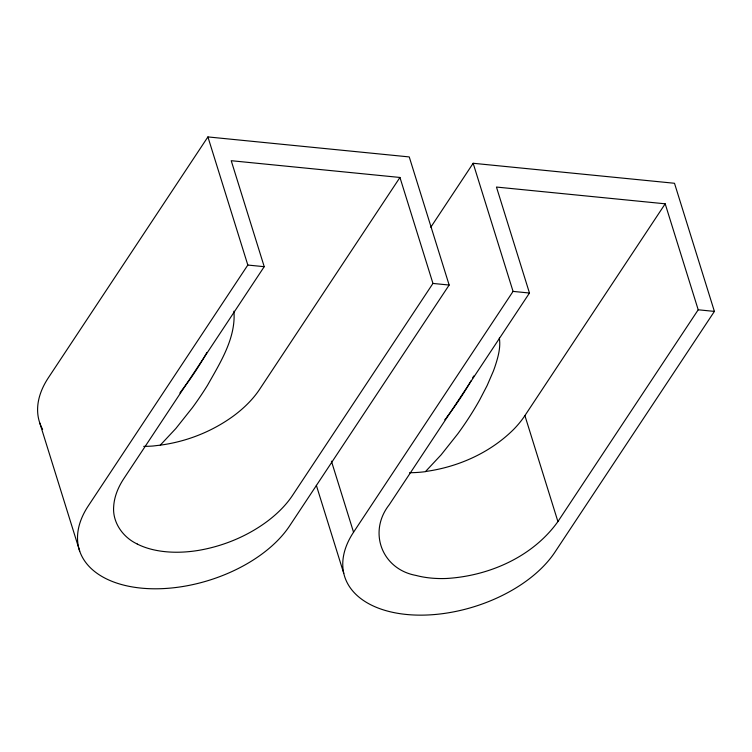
<?xml version="1.0" encoding="UTF-8"?>
<svg xmlns="http://www.w3.org/2000/svg" width="752" height="752" viewBox="0 0 752 752"><rect width="100%" height="100%" fill="white"/><g stroke="black" fill="none" stroke-linecap="round" stroke-linejoin="round"><path stroke-width="1.13" d="M472.688 377.918L473.751 375.981M206.894 352.528L204.13 357.332A463.467 272.421 -17.3 0 1 189.551 379.91L179.916 392.929M207.909 136.92L247.822 265.052L88.304 505.87A114.84 67.501 -17.3 0 0 141.113 588.111A114.84 67.501 -17.3 0 0 289.633 525.864L449.151 285.046L409.248 156.924L207.909 136.92L48.391 377.739A114.84 67.501 -17.3 0 0 42.61 429.354M137.287 544.063A90.654 53.289 -17.3 0 0 199.43 550.238C223.852 545.905 247.389 536.138 267.317 521.315A109.068 64.108 -17.3 0 0 292.65 495.22L432.955 283.438L399.951 177.463L231.221 160.702L264.225 266.678L123.939 478.46A109.068 64.108 -17.3 0 0 113.712 506.058C112.161 522.292 122.943 537.389 137.315 544.044M399.951 177.463L259.666 389.245A109.2 64.183 -17.3 0 1 234.107 415.508C212.534 431.413 186.844 441.621 160.289 445.146L153.126 446.002A90.146 52.96 -17.3 0 1 143.717 446.368M430.783 227.245L473.158 163.278L674.497 183.272L714.4 311.403L554.882 552.212A114.84 67.501 -17.3 0 1 406.362 614.459A114.84 67.501 -17.3 0 1 353.553 532.219L331.416 461.145M353.553 532.219L513.061 291.4L473.158 163.278M529.474 293.026L389.188 504.818C367.85 532.021 381.875 569.217 415.969 575.421A90.014 52.903 -17.3 0 0 446.669 578.476C489.138 575.91 532.736 556.828 557.918 521.578L698.204 309.786L665.191 203.811L496.461 187.051L529.474 293.026L513.061 291.4M499.347 338.052C500.86 347.875 497.918 357.698 494.872 366.948A283.965 166.906 -17.3 0 1 493.293 371.291L487.117 385.569L479.579 400.073A459.199 269.912 -17.3 0 1 457.677 433.989L441.076 454.894L425.538 471.504C458.203 467.001 490.069 452.836 513.597 429.458A110.065 64.691 -17.3 0 0 524.905 415.602L665.191 203.811M446.425 417.661L450.702 411.964A459.792 270.259 -17.3 0 0 471.043 380.803M444.78 419.795L445.88 418.366M160.289 445.146L175.827 428.537L192.427 407.64A459.293 269.968 -17.3 0 0 207.58 385.193C220.251 362.596 236.025 338.099 233.938 311.187M247.822 265.052L264.225 266.678M432.955 283.438L449.151 285.046M698.204 309.786L714.4 311.403M524.905 415.602L557.918 521.578M316.357 485.36L343.767 573.381M79.703 551.16L39.8 423.038M425.566 471.645A90.513 53.176 -17.3 0 1 409.539 472.726"/></g></svg>
